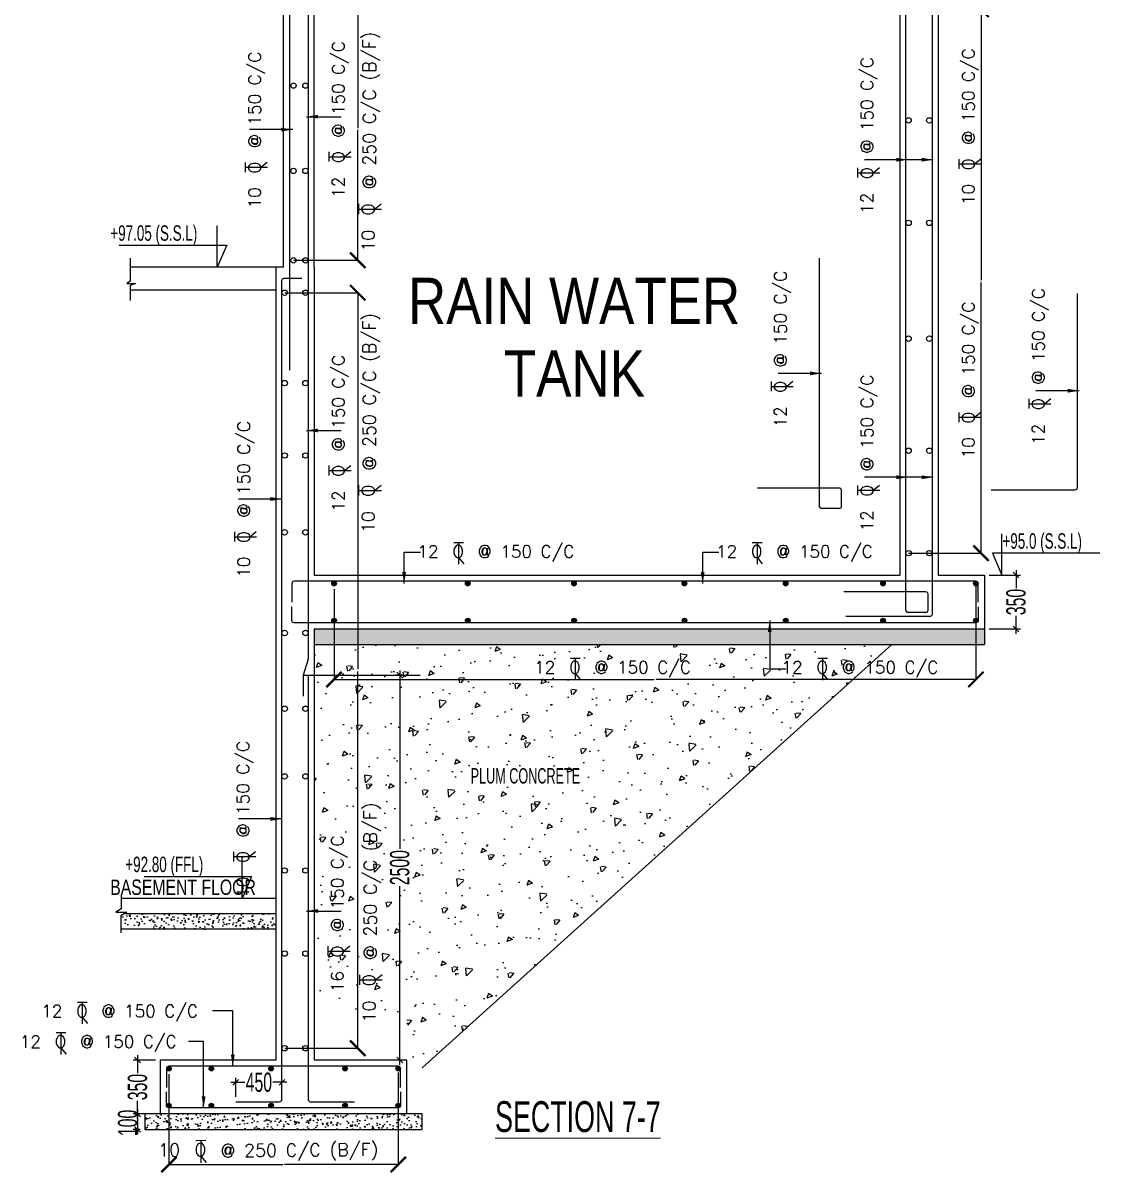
# Model space of a CAD drawing. Extents: x 1878645 to 3043969, y -1160829 to -603973.
# Drawn here: x 2194943 to 2201935, y -793866 to -786398 of the extents above; entities that cross this region are included whole.
import ezdxf
from ezdxf.enums import TextEntityAlignment as Align

# ---------------------------------------------------------------- set-up
doc = ezdxf.new("R2010")
doc.units = 0
doc.header["$LTSCALE"] = 100
doc.header["$PDMODE"] = 66
doc.linetypes.add('CONTINOUS', pattern=[0])
doc.linetypes.add('CONTINULUS', pattern=[0])
doc.layers.get('Defpoints').update_dxf_attribs({"lineweight": 0})
for name, color, linetype in [('A-ANNO-TEXT', 8, 'Continuous'), ('C-HAT', 8, 'Continuous'), ('C-HATCH', 14, 'Continuous'), ('C-REINF-DOT', 2, 'Continuous'), ('C-RETAINING WALL DETAILS', 4, 'Continuous'), ('CDIM', 3, 'Continuous'), ('Dim', 3, 'Continuous'), ('REINF', 5, 'Continuous'), ('S-DIM', 9, 'Continuous'), ('S-LEVEL MARK', 4, 'Continuous')]:
    doc.layers.add(name, color=color, linetype=linetype)
doc.layers.add('STR-DIM', color=1, linetype='CONTINOUS', lineweight=5)
doc.styles.add('DIM-1', font='ARIALN.TTF')
doc.styles.add('ROMANS', font='simplex.shx', dxfattribs={"width": 0.75})
doc.styles.add('SOBHA', font='swisscl.ttf')
doc.styles.add('sobha.sed', font='swisscl.ttf', dxfattribs={"width": 0.8})
doc.styles.get("Standard").update_dxf_attribs({"font": 'verdana.ttf'})
doc.dimstyles.new('mm ond feet with line', dxfattribs={"dimtxt": 200, "dimasz": 100, "dimexe": 0.18, "dimexo": 0.0625, "dimgap": 0.09, "dimtad": 0, "dimdec": 0, "dimzin": 0, "dimdsep": 46, "dimtxsty": 'Standard', "dimblk": 'ARCHTICK', "dimcen": 0, "dimclrd": 8, "dimclre": 8, "dimclrt": 7, "dimadec": 0, "dimazin": 0, "dimtfac": 1, "dimtdec": 0, "dimtofl": 0, "dimtmove": 0, "dimatfit": 3, "dimfxl": 1, "dimtolj": 1, "dimtzin": 0, "dimarcsym": 0})
doc.dimstyles.new('S-25 MM', dxfattribs={"dimscale": 25, "dimtxt": 2.5, "dimasz": 1.5, "dimexe": 1.15, "dimexo": 1.25, "dimgap": 0.1, "dimtad": 0, "dimdec": 0, "dimrnd": 0.0005, "dimzin": 0, "dimdsep": 46, "dimtxsty": 'sobha.sed', "dimblk": 'OBLIQUE', "dimcen": 0.09, "dimdle": 1.25, "dimclrd": 8, "dimclre": 8, "dimclrt": 6, "dimadec": 0, "dimazin": 0, "dimtfac": 1, "dimtdec": 0, "dimtofl": 0, "dimtmove": 1, "dimatfit": 3, "dimfxl": 1, "dimtolj": 1, "dimtzin": 0, "dimlwd": -1, "dimlwe": -1, "dimarcsym": 0})

# ---------------------------------------------------------------- blocks, each defined once
blk = doc.blocks.new('_OBLIQUE')
at = {"color": 0, "linetype": 'ByBlock'}
blk.add_line((-0.5, -0.5), (0.5, 0.5), dxfattribs=at)
blk = doc.blocks.new('*D1316')
at = {"layer": 'Defpoints', "color": 0, "transparency": 16777216}
for p in [(2195834.3, -793133), (2195686.6, -793483), (2195834.3, -793483)]:
    blk.add_point(p, dxfattribs=at)
at = {"layer": 'Dim', "color": 8, "transparency": 16777216}
for p, q in [((2195803, -793133), (2195657.8, -793133)), ((2195686.6, -793101.8), (2195686.6, -793218.1)), ((2195686.6, -793514.3), (2195686.6, -793398)), ((2195803, -793483), (2195657.8, -793483))]:
    blk.add_line(p, q, dxfattribs=at)
at = {"layer": 'Dim', "color": 8, "transparency": 16777216, "xscale": 37.5, "yscale": 37.5, "zscale": 37.5}
for p, rotation in [((2195686.6, -793133), 90), ((2195686.6, -793483), 270)]:
    blk.add_blockref('_OBLIQUE', p, dxfattribs=dict(at, rotation=rotation))
at = {"layer": 'Dim', "color": 6, "transparency": 16777216, "insert": (2195686.6, -793308), "char_height": 125, "attachment_point": 5, "rotation": 90, "style": 'sobha.sed'}
blk.add_mtext('\\A1;350', dxfattribs=at)
blk = doc.blocks.new('*D1317')
at = {"layer": 'Defpoints', "color": 0, "transparency": 16777216}
for p in [(2195734.3, -793483), (2195686.6, -793583), (2195734.3, -793583)]:
    blk.add_point(p, dxfattribs=at)
at = {"layer": 'Dim', "color": 8, "transparency": 16777216}
for p, q in [((2195686.6, -793451.8), (2195686.6, -793614.3)), ((2195703, -793483), (2195657.8, -793483)), ((2195703, -793583), (2195657.8, -793583))]:
    blk.add_line(p, q, dxfattribs=at)
at = {"layer": 'Dim', "color": 8, "transparency": 16777216, "xscale": 37.5, "yscale": 37.5, "zscale": 37.5}
for p, rotation in [((2195686.6, -793483), 90), ((2195686.6, -793583), 270)]:
    blk.add_blockref('_OBLIQUE', p, dxfattribs=dict(at, rotation=rotation))
at = {"layer": 'Dim', "color": 6, "transparency": 16777216, "insert": (2195622.8, -793541), "char_height": 125, "attachment_point": 5, "rotation": 90, "style": 'sobha.sed'}
blk.add_mtext('\\A1;100', dxfattribs=at)
blk = doc.blocks.new('_ARCHTICK')
at = {"color": 0, "linetype": 'ByBlock', "const_width": 0.15}
blk.add_lwpolyline([(-0.5, -0.5), (0.5, 0.5)], dxfattribs=at)
blk = doc.blocks.new('*D1318')
at = {"layer": 'Defpoints', "color": 0, "ltscale": 0.001, "transparency": 16777216}
for p in [(2195890.9, -793224.8), (2197379.3, -793213.3), (2195890.9, -793810.9)]:
    blk.add_point(p, dxfattribs=at)
at = {"layer": 'Dim', "color": 8, "lineweight": -2, "ltscale": 0.001, "transparency": 16777216}
for p, q in [((2195890.9, -793224.9), (2195890.9, -793811.1)), ((2197379.3, -793213.3), (2197379.3, -793811.1)), ((2195890.9, -793810.9), (2196629.5, -793810.9)), ((2197379.3, -793810.9), (2196640.7, -793810.9))]:
    blk.add_line(p, q, dxfattribs=at)
at = {"layer": 'Dim', "color": 8, "lineweight": -2, "ltscale": 0.001, "transparency": 16777216, "xscale": 100, "yscale": 100, "zscale": 100, "rotation": 180}
blk.add_blockref('_ARCHTICK', (2195890.9, -793810.9), dxfattribs=at)
at = {"layer": 'Dim', "color": 8, "lineweight": -2, "ltscale": 0.001, "transparency": 16777216, "xscale": 100, "yscale": 100, "zscale": 100}
blk.add_blockref('_ARCHTICK', (2197379.3, -793810.9), dxfattribs=at)
at = {"layer": 'Dim', "color": 7, "ltscale": 0.001, "transparency": 16777216, "insert": (2196635.1, -793810.9), "char_height": 4.5, "attachment_point": 5}
blk.add_mtext('\\A1;744', dxfattribs=at)
blk = doc.blocks.new('TOR')
at = {"color": 2}
for p, q in [((-1.08, 3.13), (0.9, 3.13)), ((-0.09, 3.13), (-0.09, -1.3)), ((-0.09, 0.04), (0.95, -1.24))]:
    blk.add_line(p, q, dxfattribs=at)
at = {"color": 2, "style": 'ROMANS'}
blk.add_text('O', height=2.5, dxfattribs=at).set_placement((-1.35, 0.04))
blk.add_attdef('TOR', text='', height=2.5, dxfattribs=at).set_placement((-4.14, 0.04), align=Align.RIGHT)
blk.add_attdef('DIST', (3.77, 0.04), '', height=2.5, dxfattribs=at)
blk = doc.blocks.new('*D1319')
at = {"layer": 'Defpoints', "color": 0, "transparency": 16777216}
for p in [(2196624.3, -793277.2), (2196624.3, -793370.3), (2196324.3, -793403)]:
    blk.add_point(p, dxfattribs=at)
at = {"layer": 'Dim', "color": 8, "transparency": 16777216}
for p, q in [((2196293, -793277.2), (2196383.7, -793277.2)), ((2196324.3, -793371.8), (2196324.3, -793248.5)), ((2196655.5, -793277.2), (2196564.8, -793277.2)), ((2196624.3, -793339), (2196624.3, -793248.5))]:
    blk.add_line(p, q, dxfattribs=at)
at = {"layer": 'Dim', "color": 8, "transparency": 16777216, "xscale": 37.5, "yscale": 37.5, "zscale": 37.5, "rotation": 180}
blk.add_blockref('_OBLIQUE', (2196324.3, -793277.2), dxfattribs=at)
at = {"layer": 'Dim', "color": 8, "transparency": 16777216, "xscale": 37.5, "yscale": 37.5, "zscale": 37.5}
blk.add_blockref('_OBLIQUE', (2196624.3, -793277.2), dxfattribs=at)
at = {"layer": 'Dim', "color": 6, "transparency": 16777216, "insert": (2196474.3, -793277.2), "char_height": 125, "attachment_point": 5, "style": 'sobha.sed'}
blk.add_mtext('\\A1;450', dxfattribs=at)
blk = doc.blocks.new('*D1341')
at = {"layer": 'Defpoints', "color": 0, "transparency": 16777216}
for p in [(2197389.1, -790633), (2197434.3, -790633), (2197434.3, -793133)]:
    blk.add_point(p, dxfattribs=at)
at = {"layer": 'Dim', "color": 8, "transparency": 16777216}
for p, q in [((2197389.1, -790601.8), (2197389.1, -791761.9)), ((2197403, -790633), (2197360.4, -790633)), ((2197389.1, -793164.3), (2197389.1, -792004.2)), ((2197403, -793133), (2197360.4, -793133))]:
    blk.add_line(p, q, dxfattribs=at)
at = {"layer": 'Dim', "color": 8, "transparency": 16777216, "xscale": 37.5, "yscale": 37.5, "zscale": 37.5}
for p, rotation in [((2197389.1, -790633), 90), ((2197389.1, -793133), 270)]:
    blk.add_blockref('_OBLIQUE', p, dxfattribs=dict(at, rotation=rotation))
at = {"layer": 'Dim', "color": 6, "transparency": 16777216, "insert": (2197389.1, -791883), "char_height": 125, "attachment_point": 5, "rotation": 90, "style": 'sobha.sed'}
blk.add_mtext('\\A1;2500', dxfattribs=at)
blk = doc.blocks.new('*D1320')
at = {"layer": 'Defpoints', "color": 0, "ltscale": 0.001, "transparency": 16777216}
for p in [(2196641.8, -788149.4), (2197116, -788149.4), (2196641.8, -793055.9)]:
    blk.add_point(p, dxfattribs=at)
at = {"layer": 'Dim', "color": 8, "lineweight": -2, "ltscale": 0.001, "transparency": 16777216}
for p, q in [((2196641.8, -788149.4), (2197116.2, -788149.4)), ((2197116, -788149.4), (2197116, -790595.1)), ((2197116, -793055.9), (2197116, -790610.1)), ((2196641.8, -793055.9), (2197116.2, -793055.9))]:
    blk.add_line(p, q, dxfattribs=at)
at = {"layer": 'Dim', "color": 8, "lineweight": -2, "ltscale": 0.001, "transparency": 16777216, "xscale": 100, "yscale": 100, "zscale": 100}
for p, rotation in [((2197116, -788149.4), 90), ((2197116, -793055.9), 270)]:
    blk.add_blockref('_ARCHTICK', p, dxfattribs=dict(at, rotation=rotation))
at = {"layer": 'Dim', "color": 7, "ltscale": 0.001, "transparency": 16777216, "insert": (2197116, -790602.6), "char_height": 4.5, "attachment_point": 5, "rotation": 90}
blk.add_mtext('\\A1;2453', dxfattribs=at)
blk = doc.blocks.new('*D1321')
at = {"layer": 'Defpoints', "color": 0, "ltscale": 0.001, "transparency": 16777216}
for p in [(2196962.3, -790074.8), (2201128.8, -790038.5), (2196962.3, -790660.9)]:
    blk.add_point(p, dxfattribs=at)
at = {"layer": 'Dim', "color": 8, "lineweight": -2, "ltscale": 0.001, "transparency": 16777216}
for p, q in [((2196962.3, -790074.9), (2196962.3, -790661.1)), ((2201128.8, -790038.6), (2201128.8, -790661.1)), ((2196962.3, -790660.9), (2199038.1, -790660.9)), ((2201128.8, -790660.9), (2199053, -790660.9))]:
    blk.add_line(p, q, dxfattribs=at)
at = {"layer": 'Dim', "color": 8, "lineweight": -2, "ltscale": 0.001, "transparency": 16777216, "xscale": 100, "yscale": 100, "zscale": 100, "rotation": 180}
blk.add_blockref('_ARCHTICK', (2196962.3, -790660.9), dxfattribs=at)
at = {"layer": 'Dim', "color": 8, "lineweight": -2, "ltscale": 0.001, "transparency": 16777216, "xscale": 100, "yscale": 100, "zscale": 100}
blk.add_blockref('_ARCHTICK', (2201128.8, -790660.9), dxfattribs=at)
at = {"layer": 'Dim', "color": 7, "ltscale": 0.001, "transparency": 16777216, "insert": (2199045.5, -790660.9), "char_height": 4.5, "attachment_point": 5}
blk.add_mtext('\\A1;2083', dxfattribs=at)
blk = doc.blocks.new('*D1342')
at = {"layer": 'Defpoints', "color": 0, "transparency": 16777216}
for p in [(2201184.3, -789983), (2201184.3, -790333), (2201389.7, -790333)]:
    blk.add_point(p, dxfattribs=at)
at = {"layer": 'Dim', "color": 8, "transparency": 16777216}
for p, q in [((2201215.5, -789983), (2201418.5, -789983)), ((2201389.7, -789951.8), (2201389.7, -790068.1)), ((2201389.7, -790364.3), (2201389.7, -790248)), ((2201215.5, -790333), (2201418.5, -790333))]:
    blk.add_line(p, q, dxfattribs=at)
at = {"layer": 'Dim', "color": 8, "transparency": 16777216, "xscale": 37.5, "yscale": 37.5, "zscale": 37.5}
for p, rotation in [((2201389.7, -789983), 90), ((2201389.7, -790333), 270)]:
    blk.add_blockref('_OBLIQUE', p, dxfattribs=dict(at, rotation=rotation))
at = {"layer": 'Dim', "color": 6, "transparency": 16777216, "insert": (2201389.7, -790158), "char_height": 125, "attachment_point": 5, "rotation": 90, "style": 'sobha.sed'}
blk.add_mtext('\\A1;350', dxfattribs=at)
blk = doc.blocks.new('*D1322')
at = {"layer": 'Defpoints', "color": 0, "ltscale": 0.001, "transparency": 16777216}
for p in [(2200691.8, -786309.8), (2201162.8, -786309.8), (2200691.8, -789840.7)]:
    blk.add_point(p, dxfattribs=at)
at = {"layer": 'Dim', "color": 8, "lineweight": -2, "ltscale": 0.001, "transparency": 16777216}
for p, q in [((2200691.8, -786309.8), (2201163, -786309.8)), ((2201162.8, -786309.8), (2201162.8, -788067.9)), ((2201162.8, -789840.7), (2201162.8, -788082.6)), ((2200691.8, -789840.7), (2201163, -789840.7))]:
    blk.add_line(p, q, dxfattribs=at)
at = {"layer": 'Dim', "color": 8, "lineweight": -2, "ltscale": 0.001, "transparency": 16777216, "xscale": 100, "yscale": 100, "zscale": 100}
for p, rotation in [((2201162.8, -786309.8), 90), ((2201162.8, -789840.7), 270)]:
    blk.add_blockref('_ARCHTICK', p, dxfattribs=dict(at, rotation=rotation))
at = {"layer": 'Dim', "color": 7, "ltscale": 0.001, "transparency": 16777216, "insert": (2201162.8, -788075.3), "char_height": 4.5, "attachment_point": 5, "rotation": 90}
blk.add_mtext('\\A1;1765', dxfattribs=at)
blk = doc.blocks.new('*D1343')
at = {"layer": 'Defpoints', "color": 0, "ltscale": 0.001, "transparency": 16777216}
for p in [(2196699.1, -786232), (2197116.2, -786232), (2196699.1, -787938.9)]:
    blk.add_point(p, dxfattribs=at)
at = {"layer": 'Dim', "color": 8, "lineweight": -2, "ltscale": 0.001, "transparency": 16777216}
for p, q in [((2196699.1, -786232), (2197116.3, -786232)), ((2197116.2, -786232), (2197116.2, -787079.9)), ((2197116.2, -787938.9), (2197116.2, -787091)), ((2196699.1, -787938.9), (2197116.3, -787938.9))]:
    blk.add_line(p, q, dxfattribs=at)
at = {"layer": 'Dim', "color": 8, "lineweight": -2, "ltscale": 0.001, "transparency": 16777216, "xscale": 100, "yscale": 100, "zscale": 100}
for p, rotation in [((2197116.2, -786232), 90), ((2197116.2, -787938.9), 270)]:
    blk.add_blockref('_ARCHTICK', p, dxfattribs=dict(at, rotation=rotation))
at = {"layer": 'Dim', "color": 7, "ltscale": 0.001, "transparency": 16777216, "insert": (2197116.2, -787085.5), "char_height": 4.5, "attachment_point": 5, "rotation": 90}
blk.add_mtext('\\A1;853', dxfattribs=at)

msp = doc.modelspace()

# ---------------------------------------------------------------- hatches: boundary and pattern name
at = {"layer": 'C-HAT'}
h = msp.add_hatch(dxfattribs=at)
h.set_pattern_fill('AR-CONC', color=256, scale=0.5, angle=179.157941015)
h.set_pattern_definition([(229.157941, (-109252.76, -217967.08), (-90.9653752, 9.3073908), [9.525, -104.775]), (174.157941, (-109252.76, -217967.08), (16.2159055, -95.7770778), [7.62, -83.820292]), (279.6093857, (-109260.34, -217966.3), (-74.7494695, -86.469683), [8.0950044, -89.0451223]), (225.342141, (-109253.13, -217992.47), (-135.215952, 23.010806), [14.2875, -157.1625]), (275.7934986, (-109264.4, -217990.56), (-120.5073564, -121.955236), [12.1425116, -133.567804]), (170.342092, (-109253.13, -217992.47), (-120.507356, -121.955236), [11.4299835, -125.729866]), (200.157941, (-109265.74, -217985.94), (-75.0475554, 52.2411527), [9.525, -104.775]), (145.157941, (-109265.74, -217985.94), (-32.251106, -91.6299108), [7.62, -83.82]), (250.609386, (-109271.99, -217981.585), (-107.2986613, -39.3887586), [8.0950044, -89.0449688]), (216.657941, (-109252.76, -217967.077), (-2.16545258, -42.25025837), [0, -82.804, 0, -85.09, 0, -84.1375]), (186.657941, (-109252.76, -217967.077), (-34.1423587, -49.5938813), [0, -48.514, 0, -80.899, 0, -32.0675]), (146.657941, (-109224.443, -217967.494), (-67.74588075, 3.86039406), [0, -31.75, 0, -99.06, 0, -131.445]), (136.657941, (-109211.745, -217967.68), (-74.2434282, -11.6234065), [0, -41.275, 0, -65.786, 0, -93.345])])
h.paths.add_polyline_path([(2196834.25426, -790333.03393), (2196834.25426, -790433.03393), (2201184.25426, -790433.03393), (2201184.25426, -790333.03393)])
h = msp.add_hatch(dxfattribs=at)
h.set_pattern_fill('AR-CONC', color=256, scale=2, angle=179)
h.set_pattern_definition([(229, (19725.4, -70668.23), (-363.757492, 38.232438), [38.1, -419.1]), (174, (19725.4, -70668.23), (63.807304, -383.28566), [30.48, -335.28117]), (279.451445, (19695.08, -70665.05), (-299.950187, -345.053205), [32.38002, -356.18049]), (225.1842, (19723.6, -70769.8), (-540.60803, 93.53381), [57.15, -628.65]), (275.635558, (19678.57, -70762), (-483.37232, -486.49033), [48.57005, -534.27122]), (170.18415, (19723.6, -70769.8), (-483.37232, -486.49033), [45.71993, -502.91946]), (200, (19673.27, -70743.53), (-299.61305, 209.791317), [38.1, -419.1]), (145, (19673.27, -70743.53), (-130.01428, -366.16264), [30.48, -335.28]), (250.451445, (19648.3, -70726.05), (-429.62733, -156.371323), [32.38002, -356.179875]), (216.5, (19725.39, -70668.23), (-9.1276435, -168.976514), [0, -331.216, 0, -340.36, 0, -336.55]), (186.5, (19725.4, -70668.23), (-137.115755, -197.998306), [0, -194.056, 0, -323.596, 0, -128.27]), (146.5, (19838.66, -70670.21), (-270.939927, 16.188507), [0, -127, 0, -396.24, 0, -525.78]), (136.5, (19889.45, -70671.1), (-297.100748, -45.674816), [0, -165.1, 0, -263.144, 0, -373.38])])
h.paths.add_polyline_path([(2197534.25426, -793183.03393), (2200584.25426, -790433.03393), (2196834.25426, -790433.03393), (2196834.25426, -792833.03393), (2197434.25426, -792833.03393), (2197434.25426, -793183.03393)])
h.paths.add_polyline_path([(2197006.39712, -792616.17708), (2197006.39712, -792766.17708), (2197262.11141, -792766.17708), (2197262.11141, -792616.17708)], flags=24)
h = msp.add_hatch(dxfattribs=at)
h.set_pattern_fill('AR-CONC', color=256, scale=0.5, angle=179.157941015)
h.set_pattern_definition([(50.84206, (1908377.11, -719253.22), (91.199619, -6.629973), [9.525, -104.775]), (355.84206, (1908377.11, -719253.22), (-19.02371, 95.259134), [7.62, -83.820292]), (101.293504, (1908384.71, -719253.77), (72.17591, 88.629157), [8.095004, -89.045122]), (47.02626, (1908376.73, -719227.82), (135.833814, -19.02698), [14.2875, -157.1625]), (97.477617, (1908388.05, -719229.41), (116.87114, 125.44417), [12.14251, -133.567804]), (352.02621, (1908376.73, -719227.82), (116.87114, 125.44417), [11.429984, -125.729866]), (21.84206, (1908389.526, -719233.984), (76.550462, -50.013001), [9.525, -104.775]), (326.84206, (1908389.53, -719233.98), (29.544248, 92.538164), [7.62, -83.82]), (72.293504, (1908395.905, -719238.15), (106.09471, 42.525163), [8.095004, -89.04497]), (38.342059, (1908377.107, -719253.22), (0.922817, 42.295649), [0, -82.804, 0, -85.09, 0, -84.1375]), (8.342059, (1908377.107, -719253.22), (32.670088, 50.5758746), [0, -48.514, 0, -80.899, 0, -32.0675]), (328.342059, (1908348.79, -719253.635), (67.8300714, -1.8677313), [0, -31.75, 0, -99.06, 0, -131.445]), (318.34206, (1908336.09, -719253.82), (73.869756, 13.800339), [0, -41.275, 0, -65.786, 0, -93.345])])
h.paths.add_polyline_path([(2197534.25426, -793483.03393), (2197534.25426, -793583.03393), (2195734.25426, -793583.03393), (2195734.25426, -793483.03393)])
at = {"layer": 'C-HATCH', "linetype": 'ByBlock'}
h = msp.add_hatch(dxfattribs=at)
h.set_pattern_fill('AR-CONC', color=8, scale=12.5, angle=180)
h.set_pattern_definition([(50, (-14332145.095, 19705626.63), (89.65752283, -7.84401687), [9.375, -103.125]), (355, (-14332145.095, 19705626.63), (-17.3439167, 94.0240167), [7.5, -82.5]), (100.45144446, (-14332137.62, 19705625.975), (72.31360584, 86.17999887), [7.967524, -87.642764]), (46.1842, (-14332145.1, 19705651.63), (133.40516633, -20.6899101), [14.0625, -154.6875]), (96.6356355, (-14332133.98, 19705649.9), (116.8327432, 121.7648251), [11.95129275, -131.46422]), (351.184164, (-14332145.1, 19705651.63), (116.8327431, 121.764825), [11.25, -123.7500001]), (21, (-14332132.595, 19705645.38), (74.61338151, -50.32736133), [9.375, -103.125]), (326, (-14332132.595, 19705645.38), (30.4144165, 90.64375563), [7.5, -82.5]), (71.45144474, (-14332126.38, 19705641.184), (105.0277971, 40.3163941), [7.96752375, -87.642764]), (37.5, (-14332145.095, 19705626.63), (1.519981915, 41.61173173), [0, -81.5, 0, -83.75, 0, -82.8125]), (7.5, (-14332145.095, 19705626.63), (32.88369218, 49.301463985), [0, -47.75, 0, -79.625, 0, -31.5625]), (327.5, (-14332172.97, 19705626.63), (66.72780452, -2.819358967), [0, -31.25, 0, -97.5, 0, -129.375]), (317.5, (-14332185.47, 19705626.63), (72.89827117, 12.51312279), [0, -40.625, 0, -64.75, 0, -91.875])])
h.paths.add_polyline_path([(2195784.25426, -792258.03393), (2195784.25426, -792283.03393), (2196584.25426, -792283.03393), (2196584.25426, -792183.03393), (2195599.59821, -792183.03393), (2195577.52531, -792196.33591), (2195577.52531, -792258.03393)])
at = {"layer": 'C-REINF-DOT'}
h = msp.add_hatch(color=9, dxfattribs=at)
h.dxf.hatch_style = 1
edge = h.paths.add_edge_path()
edge.add_arc((2196962.27791, -790038.54624), 15, 0, 360)
h = msp.add_hatch(color=9, dxfattribs=at)
h.dxf.hatch_style = 1
edge = h.paths.add_edge_path()
edge.add_arc((2197830.015, -790038.54624), 15, 0, 360)
h = msp.add_hatch(color=9, dxfattribs=at)
h.dxf.hatch_style = 1
edge = h.paths.add_edge_path()
edge.add_arc((2198520.05848, -790038.54624), 15, 0, 360)
h = msp.add_hatch(color=9, dxfattribs=at)
h.dxf.hatch_style = 1
edge = h.paths.add_edge_path()
edge.add_arc((2199236.75601, -790038.54624), 15, 0, 360)
h = msp.add_hatch(color=9, dxfattribs=at)
h.dxf.hatch_style = 1
edge = h.paths.add_edge_path()
edge.add_arc((2199894.22234, -790038.54624), 15, 0, 360)
h = msp.add_hatch(color=9, dxfattribs=at)
h.dxf.hatch_style = 1
edge = h.paths.add_edge_path()
edge.add_arc((2200525.96011, -790038.54624), 15, 0, 360)
h = msp.add_hatch(color=9, dxfattribs=at)
h.dxf.hatch_style = 1
edge = h.paths.add_edge_path()
edge.add_arc((2201128.79851, -790038.54624), 15, 0, 360)
h = msp.add_hatch(color=9, dxfattribs=at)
h.dxf.hatch_style = 1
edge = h.paths.add_edge_path()
edge.add_arc((2196962.73366, -790278.03393), 15, 0, 360)
h = msp.add_hatch(color=9, dxfattribs=at)
h.dxf.hatch_style = 1
edge = h.paths.add_edge_path()
edge.add_arc((2197830.47075, -790278.03393), 15, 0, 360)
h = msp.add_hatch(color=9, dxfattribs=at)
h.dxf.hatch_style = 1
edge = h.paths.add_edge_path()
edge.add_arc((2198520.51423, -790278.03393), 15, 0, 360)
h = msp.add_hatch(color=9, dxfattribs=at)
h.dxf.hatch_style = 1
edge = h.paths.add_edge_path()
edge.add_arc((2199237.21176, -790278.03393), 15, 0, 360)
h = msp.add_hatch(color=9, dxfattribs=at)
h.dxf.hatch_style = 1
edge = h.paths.add_edge_path()
edge.add_arc((2199894.67809, -790278.03393), 15, 0, 360)
h = msp.add_hatch(color=9, dxfattribs=at)
h.dxf.hatch_style = 1
edge = h.paths.add_edge_path()
edge.add_arc((2200526.41586, -790278.03393), 15, 0, 360)
h = msp.add_hatch(color=9, dxfattribs=at)
h.dxf.hatch_style = 1
edge = h.paths.add_edge_path()
edge.add_arc((2201129.25426, -790278.03393), 15, 0, 360)
h = msp.add_hatch(color=9, dxfattribs=at)
h.dxf.hatch_style = 1
edge = h.paths.add_edge_path()
edge.add_arc((2195890.942, -793188.54624), 15, 0, 360)
h = msp.add_hatch(color=9, dxfattribs=at)
h.dxf.hatch_style = 1
edge = h.paths.add_edge_path()
edge.add_arc((2196165.80319, -793188.54624), 15, 0, 360)
h = msp.add_hatch(color=9, dxfattribs=at)
h.dxf.hatch_style = 1
edge = h.paths.add_edge_path()
edge.add_arc((2196553.74447, -793188.54624), 15, 0, 360)
h = msp.add_hatch(color=9, dxfattribs=at)
h.dxf.hatch_style = 1
edge = h.paths.add_edge_path()
edge.add_arc((2197034.24028, -793188.54624), 15, 0, 360)
h = msp.add_hatch(color=9, dxfattribs=at)
h.dxf.hatch_style = 1
edge = h.paths.add_edge_path()
edge.add_arc((2197378.79851, -793188.54624), 15, 0, 360)
h = msp.add_hatch(color=9, dxfattribs=at)
h.dxf.hatch_style = 1
edge = h.paths.add_edge_path()
edge.add_arc((2195889.30015, -793428.03393), 15, 0, 360)
h = msp.add_hatch(color=9, dxfattribs=at)
h.dxf.hatch_style = 1
edge = h.paths.add_edge_path()
edge.add_arc((2196165.80319, -793428.03136), 15, 0, 360)
h = msp.add_hatch(color=9, dxfattribs=at)
h.dxf.hatch_style = 1
edge = h.paths.add_edge_path()
edge.add_arc((2196553.74447, -793428.03136), 15, 0, 360)
h = msp.add_hatch(color=9, dxfattribs=at)
h.dxf.hatch_style = 1
edge = h.paths.add_edge_path()
edge.add_arc((2197034.24028, -793428.03136), 15, 0, 360)
h = msp.add_hatch(color=9, dxfattribs=at)
h.dxf.hatch_style = 1
edge = h.paths.add_edge_path()
edge.add_arc((2197379.25426, -793428.03393), 15, 0, 360)

# ---------------------------------------------------------------- linework, layer by layer
at = {"layer": 'C-HAT'}
msp.add_line((2197534.25426, -793183.03393), (2200584.25426, -790433.03393), dxfattribs=at)
at = {"layer": 'C-REINF-DOT', "color": 7}
for centre, radius in [((2196699.08351, -786804.3276), 17.5), ((2196776.82446, -786804.3276), 17.5), ((2200691.75426, -787030.06759), 17.5), ((2200826.82446, -787030.06759), 17.5), ((2196699.08351, -787358.13932), 17.5), ((2196776.82446, -787358.13932), 17.5), ((2200691.75426, -787695.73151), 17.5), ((2200826.82446, -787695.73151), 17.5), ((2196699.08351, -787938.92901), 17.5), ((2196776.82446, -787938.92901), 17.5), ((2196641.75426, -788149.377), 17.5), ((2196776.82446, -788149.377), 17.5), ((2200691.75426, -788447.8256), 17.5), ((2200826.82446, -788447.8256), 17.5), ((2196641.75426, -788736.52663), 17.5), ((2196776.82446, -788736.52663), 17.5), ((2196641.75426, -789206.58544), 17.5), ((2196776.82446, -789206.58544), 17.5), ((2200691.75426, -789175.6586), 17.5), ((2200826.82446, -789175.6586), 17.5), ((2196641.75426, -789705.67092), 17.5), ((2196776.82446, -789705.67092), 17.5), ((2200691.75426, -789840.71454), 17.5), ((2200826.82446, -789840.71454), 17.5), ((2196962.27791, -790038.54624), 15), ((2197830.015, -790038.54624), 15), ((2198520.05848, -790038.54624), 15), ((2199236.75601, -790038.54624), 15), ((2199894.22234, -790038.54624), 15), ((2200525.96011, -790038.54624), 15), ((2201128.79851, -790038.54624), 15), ((2196962.73366, -790278.03393), 15), ((2197830.47075, -790278.03393), 15), ((2198520.51423, -790278.03393), 15), ((2199237.21176, -790278.03393), 15), ((2199894.67809, -790278.03393), 15), ((2200526.41586, -790278.03393), 15), ((2201129.25426, -790278.03393), 15), ((2196641.75426, -790359.18103), 17.5), ((2196776.82446, -790359.18103), 17.5), ((2196641.75426, -790851.11367), 17.5), ((2196776.82446, -790851.11367), 17.5), ((2196641.75426, -791290.33231), 17.5), ((2196776.82446, -791290.33231), 17.5), ((2196641.75426, -791901.5983), 17.5), ((2196776.82446, -791901.5983), 17.5), ((2196641.75426, -792441.10992), 17.5), ((2196776.82446, -792441.10992), 17.5), ((2196641.75426, -793055.86886), 17.5), ((2196776.82446, -793055.86886), 17.5), ((2195890.942, -793188.54624), 15), ((2196165.80319, -793188.54624), 15), ((2196553.74447, -793188.54624), 15), ((2197034.24028, -793188.54624), 15), ((2197378.79851, -793188.54624), 15), ((2195889.30015, -793428.03393), 15), ((2196165.80319, -793428.03136), 15), ((2196553.74447, -793428.03136), 15), ((2197034.24028, -793428.03136), 15), ((2197379.25426, -793428.03393), 15)]:
    msp.add_circle(centre, radius, dxfattribs=at)
at = {"layer": 'C-RETAINING WALL DETAILS', "color": 2}
for p, q in [((2196634.25426, -787983.03393), (2196634.25426, -785983.03393)), ((2196834.25426, -787983.03393), (2196834.25426, -785983.03393)), ((2200884.25426, -785983.03393), (2200884.25426, -789983.03393)), ((2200634.25426, -786183.03393), (2200634.25426, -789983.03393)), ((2196634.25426, -787983.03393), (2195639.79929, -787983.03393)), ((2196634.25426, -787983.03393), (2195639.79929, -787983.03393)), ((2196584.25426, -787983.03393), (2196584.25426, -793133.03393)), ((2196834.25426, -787983.03393), (2196834.25426, -789983.03393)), ((2196584.25426, -788133.03393), (2195639.79929, -788133.03393)), ((2196834.25426, -789983.03393), (2200634.25426, -789983.03393)), ((2200884.25426, -789983.03393), (2201184.25426, -789983.03393)), ((2201184.25426, -789983.03393), (2201184.25426, -790333.03393)), ((2196834.25426, -790333.03393), (2196834.25426, -793133.03393)), ((2196834.25426, -790333.03393), (2201184.25426, -790333.03393)), ((2201184.25426, -790333.03393), (2201184.25426, -790433.03393)), ((2196834.25426, -790433.03393), (2201184.25426, -790433.03393)), ((2196584.25426, -792083.03393), (2195579.45938, -792083.03393)), ((2196584.25426, -792183.03393), (2195600.23996, -792183.03393)), ((2196584.25426, -792283.03393), (2195577.52531, -792283.03393)), ((2196584.25426, -793133.03393), (2195834.25426, -793133.03393))]:
    msp.add_line(p, q, dxfattribs=at)
for points in [[(2195579.45938, -792057.46024), (2195579.45938, -792150.46377), (2195544.76037, -792172.46267), (2195617.13983, -792172.46267), (2195577.52531, -792196.33591), (2195577.52531, -792306.87166)], [(2196584.25426, -793133.03393), (2195834.25426, -793133.03393), (2195834.25426, -793483.03393)], [(2197434.25426, -793483.03393), (2197434.25426, -793133.03393), (2196834.25426, -793133.03393)]]:
    msp.add_lwpolyline(points, dxfattribs=at)
msp.add_lwpolyline([(2197534.25426, -793483.03393), (2195734.25426, -793483.03393), (2195734.25426, -793583.03393), (2197534.25426, -793583.03393)], close=True, dxfattribs=at)
at = {"layer": 'Dim', "color": 6}
msp.add_line((2196765.0813, -790633.03393), (2197522.2549, -790633.03393), dxfattribs=at)
at = {"layer": 'REINF'}
for p, q in [((2200241.79037, -789417.77332), (2199711.05273, -789417.77332)), ((2200256.79037, -789535.68802), (2200256.79037, -789432.77332)), ((2200803.30148, -790092.55344), (2200272.56384, -790092.55344)), ((2200818.30148, -790210.46814), (2200818.30148, -790107.55344)), ((2196794.25426, -790529.37933), (2196762.95801, -790633.03393)), ((2196762.95801, -790633.03393), (2196762.95801, -790768.98842))]:
    msp.add_line(p, q, dxfattribs=at)
for points in [[(2196674.25426, -788651.50701), (2196674.25426, -786040.18725)], [(2200674.25426, -790210.46814), (2200674.25426, -786040.18725)], [(2200844.25426, -786040.18725), (2200844.25426, -790238.03393)], [(2200112.74315, -789535.68802), (2200112.74315, -787925.22535)], [(2201786.34962, -788155.43562), (2201786.34962, -789416.40904)]]:
    msp.add_lwpolyline(points, dxfattribs=at)
for points in [[(2196699.55142, -786006.80318), (2196779.25426, -786006.80318, -0.4142135624), (2196794.25426, -786021.80318), (2196794.25426, -790529.37933)], [(2196324.25426, -793403.03393), (2196609.25426, -793403.03393, 0.4142135624), (2196624.25426, -793388.03393), (2196624.25426, -788069.81491)], [(2196624.25426, -788069.81491), (2196624.25426, -788069.81491, -0.4142135624), (2196639.25426, -788054.81491), (2196752.94926, -788054.81491)], [(2201786.34962, -789416.40904, -0.4142135624), (2201771.34962, -789431.40904), (2201227.50234, -789431.40904)], [(2200241.79037, -789550.68802), (2200127.74315, -789550.68802, -0.4142135624), (2200112.74315, -789535.68802)], [(2201144.25426, -790159.95861), (2201144.25426, -790038.03393, 0.4142135624), (2201129.25426, -790023.03393), (2196703.45981, -790023.03393, 0.4142135624), (2196688.45981, -790038.03393), (2196688.45981, -790159.95861)], [(2201144.25426, -790190.18847), (2201144.25426, -790278.03393, -0.4142135624), (2201129.25426, -790293.03393), (2196703.45981, -790293.03393, -0.4142135624), (2196688.45981, -790278.03393), (2196688.45981, -790190.18847)], [(2200844.25426, -790238.03393, -0.4142135624), (2200829.25426, -790253.03393), (2200285.40698, -790253.03393)], [(2200803.30148, -790225.46814), (2200689.25426, -790225.46814, -0.4142135624), (2200674.25426, -790210.46814)], [(2196794.25426, -790633.03393), (2196794.25426, -793388.03393, 0.4142135624), (2196809.25426, -793403.03393), (2197094.25426, -793403.03393)], [(2197394.25426, -793309.95861), (2197394.25426, -793188.03393, 0.4142135624), (2197379.25426, -793173.03393), (2195889.25426, -793173.03393, 0.4142135624), (2195874.25426, -793188.03393), (2195874.25426, -793309.95861)], [(2197394.25426, -793340.18847), (2197394.25426, -793428.03393, -0.4142135624), (2197379.25426, -793443.03393), (2195889.25426, -793443.03393, -0.4142135624), (2195874.25426, -793428.03393), (2195874.25426, -793340.18847)]]:
    msp.add_lwpolyline(points, format="xyb", dxfattribs=at)
for centre, start, end in [((2200241.79037, -789432.77332), 0, 90), ((2200127.74315, -789535.68802), 180, 270), ((2200241.79037, -789535.68802), 270, 0), ((2200803.30148, -790107.55344), 0, 90), ((2200689.25426, -790210.46814), 180, 270), ((2200803.30148, -790210.46814), 270, 0)]:
    msp.add_arc(centre, 15, start, end, dxfattribs=at)
at = {"layer": 'S-DIM', "linetype": 'Continuous'}
msp.add_lwpolyline([(2195639.79929, -787925.04146), (2195639.79929, -788073.28008), (2195618.25763, -788089.68114), (2195672.62468, -788089.68114), (2195639.79929, -788103.00704), (2195639.79929, -788199.1572)], dxfattribs=at)
at = {"layer": 'S-LEVEL MARK', "color": 1, "linetype": 'CONTINULUS'}
for points in [[(2195566.97344, -787840.90839), (2196265.48925, -787840.90839), (2196204.39628, -787983.03393), (2196204.39628, -787714.38887)], [(2201934.57945, -789840.90839), (2201236.06364, -789840.90839), (2201297.15661, -789983.03393), (2201297.15661, -789714.38887)], [(2195728.78402, -791940.90839), (2196427.29983, -791940.90839), (2196366.20686, -792083.03393), (2196366.20686, -791814.38887)]]:
    msp.add_lwpolyline(points, dxfattribs=at)

# ---------------------------------------------------------------- block references
at = {"layer": 'CDIM'}
ref = msp.add_blockref('TOR', (2197226.7335, -787602.67185), dxfattribs=dict(at, xscale=33.17760000000335, yscale=33.17760000000335, zscale=33.17760000000335, rotation=90.00000000000001))
ref.add_attrib('TOR', '10', dxfattribs={"layer": '0', "color": 7, "height": 82.944, "rotation": 90, "style": 'ROMANS'}).set_placement((2197225.53134, -787740.18383), align=Align.RIGHT)
ref.add_attrib('DIST', '@ 250 C/C (B/F) ', (2197232.90025, -787477.5714), dxfattribs={"layer": '0', "color": 7, "height": 82.944, "rotation": 90, "style": 'ROMANS'})
at = {"layer": 'CDIM', "color": 7}
ref = msp.add_blockref('TOR', (2197031.35942, -787263.35631), dxfattribs=dict(at, xscale=32, yscale=32, zscale=32, rotation=89.99999999998403))
ref.add_attrib('TOR', '12', dxfattribs={"layer": '0', "color": 7, "height": 80, "rotation": 90, "style": 'ROMANS'}).set_placement((2197030.19993, -787395.98747), align=Align.RIGHT)
ref.add_attrib('DIST', '@ 150 C/C ', (2197030.19993, -787142.69616), dxfattribs={"layer": '0', "color": 7, "height": 80, "rotation": 90, "style": 'ROMANS'})
ref = msp.add_blockref('TOR', (2201121.26033, -787309.95371), dxfattribs=dict(at, xscale=32, yscale=32, zscale=32, rotation=89.99999999998403))
ref.add_attrib('TOR', '10', dxfattribs={"layer": '0', "color": 7, "height": 80, "rotation": 90, "style": 'ROMANS'}).set_placement((2201120.10083, -787442.58487), align=Align.RIGHT)
ref.add_attrib('DIST', '@ 150 C/C ', (2201120.10083, -787189.29355), dxfattribs={"layer": '0', "color": 7, "height": 80, "rotation": 90, "style": 'ROMANS'})
ref = msp.add_blockref('TOR', (2196488.36483, -787331.75834), dxfattribs=dict(at, xscale=32, yscale=32, zscale=32, rotation=89.99999999998403))
ref.add_attrib('TOR', '10', dxfattribs={"layer": '0', "color": 7, "height": 80, "rotation": 90, "style": 'ROMANS'}).set_placement((2196487.20533, -787464.3895), align=Align.RIGHT)
ref.add_attrib('DIST', '@ 150 C/C ', (2196487.20533, -787211.09819), dxfattribs={"layer": '0', "color": 7, "height": 80, "rotation": 90, "style": 'ROMANS'})
ref = msp.add_blockref('TOR', (2200462.83429, -787367.40481), dxfattribs=dict(at, xscale=32, yscale=32, zscale=32, rotation=89.99999999998403))
ref.add_attrib('TOR', '12', dxfattribs={"layer": '0', "color": 7, "height": 80, "rotation": 90, "style": 'ROMANS'}).set_placement((2200461.67479, -787500.03597), align=Align.RIGHT)
ref.add_attrib('DIST', '@ 150 C/C ', (2200461.67479, -787246.74465), dxfattribs={"layer": '0', "color": 7, "height": 80, "rotation": 90, "style": 'ROMANS'})
ref = msp.add_blockref('TOR', (2199901.32318, -788754.81817), dxfattribs=dict(at, xscale=32, yscale=32, zscale=32, rotation=89.99999999998403))
ref.add_attrib('TOR', '12', dxfattribs={"layer": '0', "color": 7, "height": 80, "rotation": 90, "style": 'ROMANS'}).set_placement((2199900.16368, -788887.44933), align=Align.RIGHT)
ref.add_attrib('DIST', '@ 150 C/C ', (2199900.16368, -788634.15801), dxfattribs={"layer": '0', "color": 7, "height": 80, "rotation": 90, "style": 'ROMANS'})
ref = msp.add_blockref('TOR', (2201574.92965, -788867.69), dxfattribs=dict(at, xscale=32, yscale=32, zscale=32, rotation=89.99999999998403))
ref.add_attrib('TOR', '12', dxfattribs={"layer": '0', "color": 7, "height": 80, "rotation": 90, "style": 'ROMANS'}).set_placement((2201573.77015, -789000.32116), align=Align.RIGHT)
ref.add_attrib('DIST', '@ 150 C/C ', (2201573.77015, -788747.02984), dxfattribs={"layer": '0', "color": 7, "height": 80, "rotation": 90, "style": 'ROMANS'})
ref = msp.add_blockref('TOR', (2201121.26033, -788955.15954), dxfattribs=dict(at, xscale=32, yscale=32, zscale=32, rotation=89.99999999998403))
ref.add_attrib('TOR', '10', dxfattribs={"layer": '0', "color": 7, "height": 80, "rotation": 90, "style": 'ROMANS'}).set_placement((2201120.10083, -789087.7907), align=Align.RIGHT)
ref.add_attrib('DIST', '@ 150 C/C ', (2201120.10083, -788834.49938), dxfattribs={"layer": '0', "color": 7, "height": 80, "rotation": 90, "style": 'ROMANS'})
at = {"layer": 'CDIM'}
ref = msp.add_blockref('TOR', (2197226.7335, -789429.83592), dxfattribs=dict(at, xscale=33.17760000000335, yscale=33.17760000000335, zscale=33.17760000000335, rotation=90.00000000000001))
ref.add_attrib('TOR', '10', dxfattribs={"layer": '0', "color": 7, "height": 82.944, "rotation": 90, "style": 'ROMANS'}).set_placement((2197225.53134, -789567.34791), align=Align.RIGHT)
ref.add_attrib('DIST', '@ 250 C/C (B/F) ', (2197232.90025, -789304.73547), dxfattribs={"layer": '0', "color": 7, "height": 82.944, "rotation": 90, "style": 'ROMANS'})
at = {"layer": 'CDIM', "color": 7}
ref = msp.add_blockref('TOR', (2197031.35942, -789300.90961), dxfattribs=dict(at, xscale=32, yscale=32, zscale=32, rotation=89.99999999998403))
ref.add_attrib('TOR', '12', dxfattribs={"layer": '0', "color": 7, "height": 80, "rotation": 90, "style": 'ROMANS'}).set_placement((2197030.19993, -789433.54077), align=Align.RIGHT)
ref.add_attrib('DIST', '@ 150 C/C ', (2197030.19993, -789180.24946), dxfattribs={"layer": '0', "color": 7, "height": 80, "rotation": 90, "style": 'ROMANS'})
ref = msp.add_blockref('TOR', (2200462.83429, -789429.59829), dxfattribs=dict(at, xscale=32, yscale=32, zscale=32, rotation=89.99999999998403))
ref.add_attrib('TOR', '12', dxfattribs={"layer": '0', "color": 7, "height": 80, "rotation": 90, "style": 'ROMANS'}).set_placement((2200461.67479, -789562.22945), align=Align.RIGHT)
ref.add_attrib('DIST', '@ 150 C/C ', (2200461.67479, -789308.93813), dxfattribs={"layer": '0', "color": 7, "height": 80, "rotation": 90, "style": 'ROMANS'})
ref = msp.add_blockref('TOR', (2196417.63391, -789730.7589), dxfattribs=dict(at, xscale=32, yscale=32, zscale=32, rotation=89.99999999998403))
ref.add_attrib('TOR', '10', dxfattribs={"layer": '0', "color": 7, "height": 80, "rotation": 90, "style": 'ROMANS'}).set_placement((2196416.47441, -789863.39006), align=Align.RIGHT)
ref.add_attrib('DIST', '@ 150 C/C ', (2196416.47441, -789610.09874), dxfattribs={"layer": '0', "color": 7, "height": 80, "rotation": 90, "style": 'ROMANS'})
ref = msp.add_blockref('TOR', (2197773.72064, -789871.12032), dxfattribs=dict(at, xscale=31.99999999999999, yscale=31.99999999999999, zscale=31.99999999999999))
ref.add_attrib('TOR', '12', dxfattribs={"layer": '0', "color": 7, "height": 80, "style": 'ROMANS'}).set_placement((2197641.08948, -789869.96083), align=Align.RIGHT)
ref.add_attrib('DIST', '@ 150 C/C ', (2197894.3808, -789869.96083), dxfattribs={"layer": '0', "color": 7, "height": 80, "style": 'ROMANS'})
ref = msp.add_blockref('TOR', (2199711.76552, -789871.12032), dxfattribs=dict(at, xscale=31.99999999999999, yscale=31.99999999999999, zscale=31.99999999999999))
ref.add_attrib('TOR', '12', dxfattribs={"layer": '0', "color": 7, "height": 80, "style": 'ROMANS'}).set_placement((2199579.13436, -789869.96083), align=Align.RIGHT)
ref.add_attrib('DIST', '@ 150 C/C ', (2199832.42568, -789869.96083), dxfattribs={"layer": '0', "color": 7, "height": 80, "style": 'ROMANS'})
ref = msp.add_blockref('TOR', (2198531.33596, -790623.35657), dxfattribs=dict(at, xscale=31.99999999999999, yscale=31.99999999999999, zscale=31.99999999999999))
ref.add_attrib('TOR', '12', dxfattribs={"layer": '0', "color": 7, "height": 80, "style": 'ROMANS'}).set_placement((2198398.7048, -790622.19707), align=Align.RIGHT)
ref.add_attrib('DIST', '@ 150 C/C ', (2198651.99612, -790622.19707), dxfattribs={"layer": '0', "color": 7, "height": 80, "style": 'ROMANS'})
ref = msp.add_blockref('TOR', (2200136.75868, -790623.35657), dxfattribs=dict(at, xscale=31.99999999999999, yscale=31.99999999999999, zscale=31.99999999999999))
ref.add_attrib('TOR', '12', dxfattribs={"layer": '0', "color": 7, "height": 80, "style": 'ROMANS'}).set_placement((2200004.12752, -790622.19707), align=Align.RIGHT)
ref.add_attrib('DIST', '@ 150 C/C ', (2200257.41883, -790622.19707), dxfattribs={"layer": '0', "color": 7, "height": 80, "style": 'ROMANS'})
ref = msp.add_blockref('TOR', (2196412.83429, -791808.5488), dxfattribs=dict(at, xscale=32, yscale=32, zscale=32, rotation=89.99999999998403))
ref.add_attrib('TOR', '10', dxfattribs={"layer": '0', "color": 7, "height": 80, "rotation": 90, "style": 'ROMANS'}).set_placement((2196411.67479, -791941.17996), align=Align.RIGHT)
ref.add_attrib('DIST', '@ 150 C/C ', (2196411.67479, -791687.88864), dxfattribs={"layer": '0', "color": 7, "height": 80, "rotation": 90, "style": 'ROMANS'})
at = {"layer": 'CDIM'}
ref = msp.add_blockref('TOR', (2197232.55482, -792608.66831), dxfattribs=dict(at, xscale=33.17760000000335, yscale=33.17760000000335, zscale=33.17760000000335, rotation=90.00000000000001))
ref.add_attrib('TOR', '10', dxfattribs={"layer": '0', "color": 7, "height": 82.944, "rotation": 90, "style": 'ROMANS'}).set_placement((2197231.35265, -792746.1803), align=Align.RIGHT)
ref.add_attrib('DIST', '@ 250 C/C (B/F) ', (2197238.72156, -792483.56786), dxfattribs={"layer": '0', "color": 7, "height": 82.944, "rotation": 90, "style": 'ROMANS'})
at = {"layer": 'CDIM', "color": 7}
ref = msp.add_blockref('TOR', (2197024.95129, -792421.9945), dxfattribs=dict(at, xscale=32, yscale=32, zscale=32, rotation=89.99999999998403))
ref.add_attrib('TOR', '16', dxfattribs={"layer": '0', "color": 7, "height": 80, "rotation": 90, "style": 'ROMANS'}).set_placement((2197023.79179, -792554.62565), align=Align.RIGHT)
ref.add_attrib('DIST', '@ 150 C/C ', (2197023.79179, -792301.33434), dxfattribs={"layer": '0', "color": 7, "height": 80, "rotation": 90, "style": 'ROMANS'})
ref = msp.add_blockref('TOR', (2195331.09012, -792856.02689), dxfattribs=dict(at, xscale=31.99999999999999, yscale=31.99999999999999, zscale=31.99999999999999))
ref.add_attrib('TOR', '12', dxfattribs={"layer": '0', "color": 7, "height": 80, "style": 'ROMANS'}).set_placement((2195198.45896, -792854.86739), align=Align.RIGHT)
ref.add_attrib('DIST', '@ 150 C/C ', (2195451.75028, -792854.86739), dxfattribs={"layer": '0', "color": 7, "height": 80, "style": 'ROMANS'})
ref = msp.add_blockref('TOR', (2195192.40778, -793054.02833), dxfattribs=dict(at, xscale=31.99999999999999, yscale=31.99999999999999, zscale=31.99999999999999))
ref.add_attrib('TOR', '12', dxfattribs={"layer": '0', "color": 7, "height": 80, "style": 'ROMANS'}).set_placement((2195059.77662, -793052.86883), align=Align.RIGHT)
ref.add_attrib('DIST', '@ 150 C/C ', (2195313.06793, -793052.86883), dxfattribs={"layer": '0', "color": 7, "height": 80, "style": 'ROMANS'})
at = {"layer": 'CDIM'}
ref = msp.add_blockref('TOR', (2196100.77941, -793757.83503), dxfattribs=dict(at, xscale=33.17760000000332, yscale=33.17760000000332, zscale=33.17760000000332, rotation=0.4701654650536942))
ref.add_attrib('TOR', '10', dxfattribs={"layer": '0', "color": 7, "height": 82.944, "rotation": 0.470165465, "style": 'ROMANS'}).set_placement((2195963.26219, -793757.76131), align=Align.RIGHT)
ref.add_attrib('DIST', '@ 250 C/C (B/F) ', (2196225.92625, -793762.97501), dxfattribs={"layer": '0', "color": 7, "height": 82.944, "rotation": 0.470165465, "style": 'ROMANS'})

# ---------------------------------------------------------------- texts
at = {"layer": 'A-ANNO-TEXT', "style": 'DIM-1'}
for s, p in [('RAIN WATER ', (2197442.37971, -788352.40429)), ('TANK', (2198064.54487, -788823.44146))]:
    msp.add_text(s, height=300, dxfattribs=at).set_placement(p)
at = {"layer": 'Dim', "color": 6, "style": 'sobha.sed'}
msp.add_text('BASEMENT FLOOR', height=100, dxfattribs=at).set_placement((2195509.25282, -792060.20845))
at = {"layer": 'Dim', "color": 6, "insert": (2198204.49622, -791287.72789), "char_height": 100, "width": 3358.1194209, "attachment_point": 5, "style": 'sobha.sed'}
msp.add_mtext('\\A1;PLUM CONCRETE', dxfattribs=at)
at = {"layer": 'STR-DIM', "color": 30, "style": 'SOBHA', "width": 0.85}
for s, height, p in [('+97.05 (S.S.L)', 100, (2195510.25496, -787811.88209)), ('+95.0 (S.S.L)', 100, (2201301.58364, -789811.88209)), ('+92.80 (FFL)', 100, (2195607.30364, -791911.88209)), ('%%USECTION 7-7', 200, (2198007.6735, -793600.00099))]:
    msp.add_text(s, height=height, dxfattribs=at).set_placement(p)

# ---------------------------------------------------------------- dimensions: what is measured, and where the dimension line sits
at = {"layer": 'Dim', "ltscale": 0.001}
for base, p1, p2, angle, picture, middle in [((2197116.16688, -786232.00612), (2196699.08351, -787938.92901), (2196699.08351, -786232.00612), 90, '*D1343', (2197116.16688, -787085.46757)), ((2201162.7949, -786309.81619), (2200691.75426, -789840.71454), (2200691.75426, -786309.81619), 90, '*D1322', (2201162.7949, -788075.26536)), ((2197115.98688, -788149.377), (2196641.75426, -793055.86886), (2196641.75426, -788149.377), 90, '*D1320', (2197115.98688, -790602.62293)), ((2196962.27791, -790660.94005), (2201128.79851, -790038.54624), (2196962.27791, -790074.80289), 180, '*D1321', (2199045.53821, -790660.94005)), ((2195890.942, -793810.94005), (2197379.25426, -793213.28388), (2195890.942, -793224.80289), 180, '*D1318', (2196635.09813, -793810.94005))]:
    dim = msp.add_linear_dim(base=base, p1=p1, p2=p2, angle=angle, dimstyle='mm ond feet with line', override={"dimtxt": 4.5, "dimlfac": 0.5, "dimblk": 'ARCHTICK'}, dxfattribs=at)
    dim.commit()
    dim.dimension.update_dxf_attribs({"geometry": picture, "text_midpoint": middle})
at = {"layer": 'Dim'}
for base, p1, p2, picture, middle in [((2201389.73424, -790333.03393), (2201184.25426, -789983.03393), (2201184.25426, -790333.03393), '*D1342', (2201389.73424, -790158.03393)), ((2197389.12347, -790633.03393), (2197434.25426, -793133.03393), (2197434.25426, -790633.03393), '*D1341', (2197389.12347, -791883.03393)), ((2195686.5739, -793483.03393), (2195834.25426, -793133.03393), (2195834.25426, -793483.03393), '*D1316', (2195686.5739, -793308.03393))]:
    dim = msp.add_linear_dim(base=base, p1=p1, p2=p2, angle=90, dimstyle='S-25 MM', override={"dimtxt": 5}, dxfattribs=at)
    dim.commit()
    dim.dimension.update_dxf_attribs({"geometry": picture, "text_midpoint": middle})
dim = msp.add_linear_dim(base=(2196624.25426, -793277.20759), p1=(2196324.25426, -793403.03393), p2=(2196624.25426, -793370.29232), angle=180, text='450', dimstyle='S-25 MM', override={"dimtxt": 5}, dxfattribs=at)
dim.commit()
dim.dimension.update_dxf_attribs({"geometry": '*D1319', "text_midpoint": (2196474.25426, -793277.20759)})
dim = msp.add_linear_dim(base=(2195686.5739, -793583.03393), p1=(2195734.25426, -793483.03393), p2=(2195734.25426, -793583.03393), angle=90, dimstyle='S-25 MM', override={"dimtxt": 5}, dxfattribs=at)
dim.commit()
dim.dimension.update_dxf_attribs({"geometry": '*D1317', "text_midpoint": (2195622.8239, -793540.99947), "dimtype": 160})

# ---------------------------------------------------------------- leaders
for points in [[(2196783.92516, -787006.1661), (2197007.76542, -787006.1661)], [(2196694.98518, -787090.06644), (2196412.91508, -787090.06644)], [(2200688.26311, -787285.63714), (2200406.19301, -787285.63714)], [(2200851.93653, -787285.63714), (2200406.19301, -787285.63714)], [(2200126.752, -788673.0505), (2199844.6819, -788673.0505)], [(2201800.35847, -788785.92233), (2201518.28837, -788785.92233)], [(2196783.92516, -789043.71939), (2197007.76542, -789043.71939)], [(2200688.26311, -789347.83062), (2200406.19301, -789347.83062)], [(2200851.93653, -789347.83062), (2200406.19301, -789347.83062)], [(2196624.25426, -789489.06699), (2196342.18416, -789489.06699)], [(2197417.3082, -790038.21771), (2197417.3082, -789834.37327), (2197522.5824, -789834.37327)], [(2199355.35308, -790038.21771), (2199355.35308, -789834.37327), (2199460.62729, -789834.37327)], [(2199790.51634, -790277.85015), (2199790.51634, -790590.90211), (2199895.79054, -790590.90211)], [(2196624.25426, -791566.85689), (2196342.18416, -791566.85689)], [(2196783.92516, -792164.80428), (2197007.76542, -792164.80428)], [(2196305.11891, -793173.03393), (2196305.11891, -792813.82808), (2196173.06506, -792813.82808)], [(2196115.74237, -793443.03393), (2196115.74237, -793011.82952), (2196017.44238, -793011.82952)]]:
    msp.add_leader(points, dimstyle='S-25 MM', override={"dimasz": 3}, dxfattribs=at)

doc.saveas('drawing.dxf')
